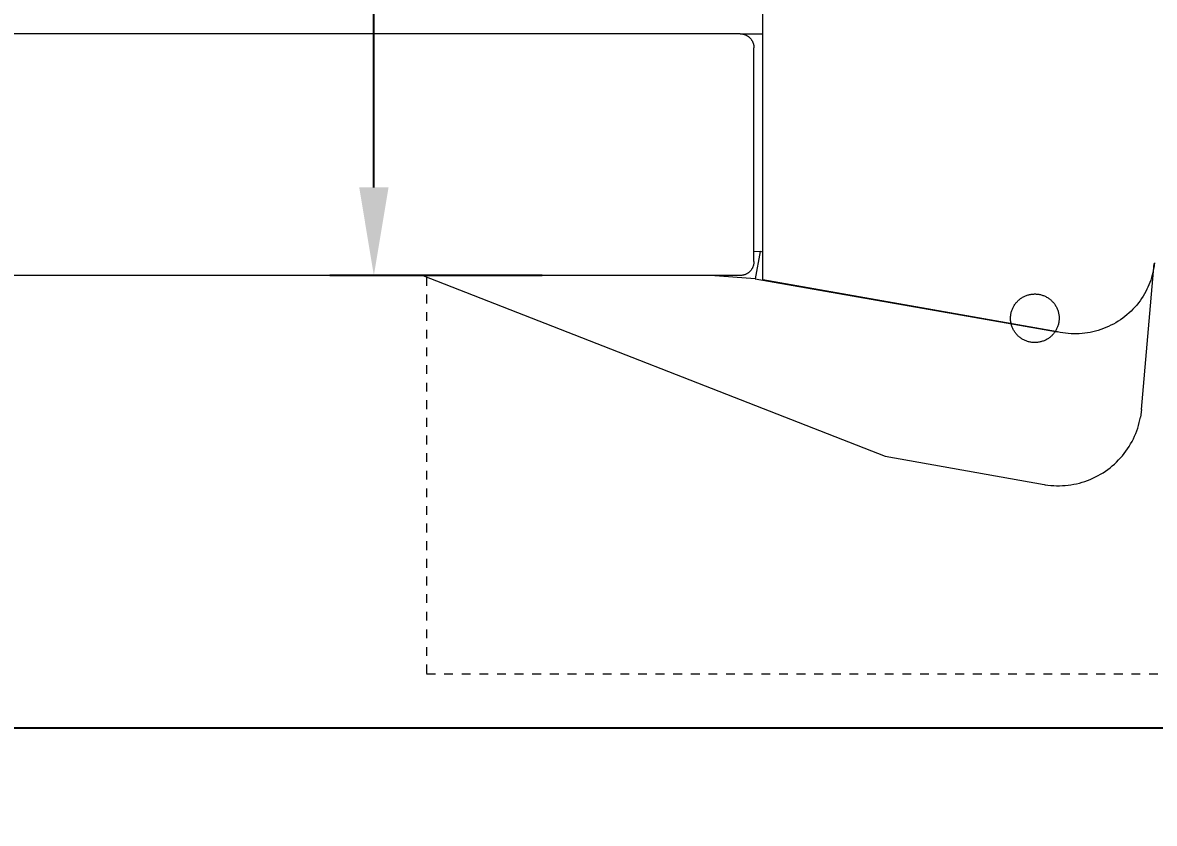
# Model space of a CAD drawing. Header units: inches. Extents: x -8 to 201, y -1 to 136.
# Drawn here: x 101.53 to 114.38, y 46.39 to 55.48 of the extents above; entities that cross this region are included whole.
import ezdxf

# ---------------------------------------------------------------- set-up
doc = ezdxf.new("R2010")
doc.units = ezdxf.units.IN
doc.linetypes.add('HIDDEN', pattern=[1.905, 1.27, -0.635])
for name, color, linetype, lineweight in [('ZANO_R', 7, 'Continuous', 0), ('ZANO_R_przerywana', 250, 'HIDDEN', 0), ('ZANO_W', 1, 'Continuous', 0)]:
    doc.layers.add(name, color=color, linetype=linetype, lineweight=lineweight)
doc.styles.get("Standard").update_dxf_attribs({"font": 'arial.ttf'})
doc.dimstyles.new('amerykanie', dxfattribs={"dimtxt": 50, "dimasz": 50, "dimexe": 0.5, "dimexo": 0.5, "dimgap": 1, "dimtad": 1, "dimdec": 0, "dimzin": 0, "dimlunit": 5, "dimtxsty": 'Standard', "dimcen": 0.09, "dimclrd": 1, "dimclre": 1, "dimclrt": 1, "dimazin": 0, "dimtfac": 1, "dimtdec": 0, "dimtmove": 0, "dimatfit": 3, "dimfxl": 1, "dimtzin": 0, "dimarcsym": 1})

# ---------------------------------------------------------------- blocks, each defined once
blk = doc.blocks.new('*D484')
at = {"layer": 'ZANO_W', "color": 1, "lineweight": -2}
for p, q in [((107.429, 75.063), (105.02, 75.063)), ((105.52, 53.608), (105.52, 74.063)), ((107.429, 52.608), (105.02, 52.608))]:
    blk.add_line(p, q, dxfattribs=at)
at = {"layer": 'ZANO_W', "color": 1}
for points in [[(105.687, 74.063), (105.354, 74.063), (105.52, 75.063)], [(105.354, 53.608), (105.687, 53.608), (105.52, 52.608)]]:
    blk.add_solid(points, dxfattribs=at)
at = {"layer": 'ZANO_W', "color": 1, "insert": (104.18, 63.836), "char_height": 1.625, "attachment_point": 5, "rotation": 90}
blk.add_mtext('22 7/16', dxfattribs=at)
blk = doc.blocks.new('*D486')
at = {"layer": 'ZANO_W', "color": 1, "lineweight": -2}
for p, q in [((-4.32, 56.506), (-4.32, 46.973)), ((125.601, 56.506), (125.601, 46.973)), ((-3.32, 47.473), (124.601, 47.473))]:
    blk.add_line(p, q, dxfattribs=at)
at = {"layer": 'ZANO_W', "color": 1}
for points in [[(-3.32, 47.64), (-3.32, 47.306), (-4.32, 47.473)], [(124.601, 47.306), (124.601, 47.64), (125.601, 47.473)]]:
    blk.add_solid(points, dxfattribs=at)
at = {"layer": 'ZANO_W', "color": 1, "insert": (60.64, 48.813), "char_height": 1.625, "attachment_point": 5}
blk.add_mtext('129 15/16', dxfattribs=at)

msp = doc.modelspace()

# ---------------------------------------------------------------- linework, layer by layer
at = {"layer": 'ZANO_R'}
for p, q in [((109.93384, 52.55836), (109.93384, 61.40144)), ((109.67578, 55.35093), (24.46952, 55.35093)), ((109.67578, 55.35093), (109.93384, 55.35093)), ((109.67578, 55.35093), (109.68116, 55.35084)), ((109.68116, 55.35084), (109.68653, 55.35056)), ((109.68653, 55.35056), (109.69189, 55.3501)), ((109.69189, 55.3501), (109.69723, 55.34946)), ((109.69723, 55.34946), (109.70254, 55.34864)), ((109.70254, 55.34864), (109.70782, 55.34763)), ((109.70782, 55.34763), (109.71307, 55.34645)), ((109.71307, 55.34645), (109.71827, 55.34509)), ((109.71827, 55.34509), (109.72342, 55.34355)), ((109.72342, 55.34355), (109.72852, 55.34183)), ((109.72852, 55.34183), (109.73356, 55.33995)), ((109.73356, 55.33995), (109.73852, 55.33789)), ((109.73852, 55.33789), (109.74342, 55.33566)), ((109.74342, 55.33566), (109.74824, 55.33327)), ((109.74824, 55.33327), (109.75297, 55.33072)), ((109.75297, 55.33072), (109.75761, 55.328)), ((109.75761, 55.328), (109.76216, 55.32513)), ((109.76216, 55.32513), (109.7666, 55.3221)), ((109.7666, 55.3221), (109.77094, 55.31893)), ((109.77094, 55.31893), (109.77517, 55.3156)), ((109.77517, 55.3156), (109.77928, 55.31214)), ((109.77928, 55.31214), (109.78327, 55.30854)), ((109.78327, 55.30854), (109.78714, 55.3048)), ((109.78714, 55.3048), (109.79088, 55.30093)), ((109.79088, 55.30093), (109.79448, 55.29694)), ((109.79448, 55.29694), (109.79795, 55.29283)), ((109.79795, 55.29283), (109.80127, 55.2886)), ((109.80127, 55.2886), (109.80444, 55.28426)), ((109.80444, 55.28426), (109.80747, 55.27981)), ((109.80747, 55.27981), (109.81034, 55.27527)), ((109.81034, 55.27527), (109.81306, 55.27063)), ((109.81306, 55.27063), (109.81561, 55.26589)), ((109.81561, 55.26589), (109.818, 55.26108)), ((109.818, 55.26108), (109.82023, 55.25618)), ((109.82023, 55.25618), (109.82229, 55.25121)), ((109.82229, 55.25121), (109.82418, 55.24618)), ((109.82418, 55.24618), (109.82589, 55.24108)), ((109.82589, 55.24108), (109.82743, 55.23593)), ((109.82743, 55.23593), (109.82879, 55.23073)), ((109.82879, 55.23073), (109.82997, 55.22548)), ((109.82997, 55.22548), (109.83098, 55.2202)), ((109.83098, 55.2202), (109.8318, 55.21488)), ((109.8318, 55.21488), (109.83244, 55.20955)), ((109.83244, 55.20955), (109.8329, 55.20419)), ((109.8329, 55.20419), (109.83318, 55.19882)), ((109.83318, 55.19882), (109.83327, 55.19344)), ((109.83327, 52.76527), (109.83327, 55.19344)), ((109.83327, 52.88384), (109.90299, 52.87864)), ((109.90299, 52.87864), (109.84843, 52.57001)), ((109.93384, 52.87322), (109.90299, 52.87864)), ((109.79088, 52.65777), (109.78714, 52.65391)), ((109.79448, 52.66177), (109.79088, 52.65777)), ((109.79795, 52.66588), (109.79448, 52.66177)), ((109.80127, 52.67011), (109.79795, 52.66588)), ((109.80444, 52.67445), (109.80127, 52.67011)), ((109.80747, 52.67889), (109.80444, 52.67445)), ((109.81034, 52.68344), (109.80747, 52.67889)), ((109.81306, 52.68808), (109.81034, 52.68344)), ((109.81561, 52.69281), (109.81306, 52.68808)), ((109.818, 52.69763), (109.81561, 52.69281)), ((109.82023, 52.70252), (109.818, 52.69763)), ((109.82229, 52.70749), (109.82023, 52.70252)), ((109.82418, 52.71253), (109.82229, 52.70749)), ((109.82589, 52.71763), (109.82418, 52.71253)), ((109.82743, 52.72278), (109.82589, 52.71763)), ((109.82879, 52.72798), (109.82743, 52.72278)), ((109.82997, 52.73323), (109.82879, 52.72798)), ((109.83098, 52.73851), (109.82997, 52.73323)), ((109.8318, 52.74382), (109.83098, 52.73851)), ((109.83244, 52.74916), (109.8318, 52.74382)), ((109.8329, 52.75452), (109.83244, 52.74916)), ((109.83318, 52.75989), (109.8329, 52.75452)), ((109.83327, 52.76527), (109.83318, 52.75989)), ((114.23153, 51.08626), (114.37672, 52.74571)), ((114.36487, 52.66646), (114.35895, 52.63859)), ((114.36988, 52.69452), (114.36487, 52.66646)), ((114.37398, 52.72272), (114.36988, 52.69452)), ((114.37716, 52.75104), (114.37398, 52.72272)), ((109.67578, 52.60778), (11.61288, 52.60778)), ((106.07589, 52.60778), (111.32068, 50.55907)), ((109.84843, 52.57001), (109.34178, 52.60778)), ((109.68116, 52.60787), (109.67578, 52.60778)), ((109.68653, 52.60815), (109.68116, 52.60787)), ((109.69189, 52.60861), (109.68653, 52.60815)), ((109.69723, 52.60925), (109.69189, 52.60861)), ((109.70254, 52.61007), (109.69723, 52.60925)), ((109.70782, 52.61107), (109.70254, 52.61007)), ((109.71307, 52.61226), (109.70782, 52.61107)), ((109.71827, 52.61362), (109.71307, 52.61226)), ((109.72342, 52.61516), (109.71827, 52.61362)), ((109.72852, 52.61687), (109.72342, 52.61516)), ((109.73356, 52.61876), (109.72852, 52.61687)), ((109.73852, 52.62082), (109.73356, 52.61876)), ((109.74342, 52.62304), (109.73852, 52.62082)), ((109.74824, 52.62544), (109.74342, 52.62304)), ((109.75297, 52.62799), (109.74824, 52.62544)), ((109.75761, 52.63071), (109.75297, 52.62799)), ((109.76216, 52.63358), (109.75761, 52.63071)), ((109.7666, 52.63661), (109.76216, 52.63358)), ((109.77094, 52.63978), (109.7666, 52.63661)), ((109.77517, 52.6431), (109.77094, 52.63978)), ((109.77928, 52.64657), (109.77517, 52.6431)), ((109.78327, 52.65017), (109.77928, 52.64657)), ((109.78714, 52.65391), (109.78327, 52.65017)), ((109.84843, 52.57001), (113.27738, 51.96691)), ((113.27741, 51.9673), (109.93384, 52.55836)), ((114.32634, 52.52943), (114.316, 52.50288)), ((114.33582, 52.55631), (114.32634, 52.52943)), ((114.34442, 52.58348), (114.33582, 52.55631)), ((114.35213, 52.61091), (114.34442, 52.58348)), ((114.35895, 52.63859), (114.35213, 52.61091)), ((114.26618, 52.40043), (114.25003, 52.37373)), ((114.27987, 52.42542), (114.26618, 52.40043)), ((114.29275, 52.45085), (114.27987, 52.42542)), ((114.30479, 52.47667), (114.29275, 52.45085)), ((114.316, 52.50288), (114.30479, 52.47667)), ((112.78751, 52.26907), (112.79271, 52.27704)), ((112.79271, 52.27704), (112.79818, 52.28482)), ((112.79818, 52.28482), (112.80392, 52.29241)), ((112.80392, 52.29241), (112.80991, 52.2998)), ((112.80991, 52.2998), (112.81616, 52.30697)), ((112.81616, 52.30697), (112.82265, 52.31393)), ((112.82265, 52.31393), (112.82938, 52.32066)), ((112.82938, 52.32066), (112.83634, 52.32715)), ((112.83634, 52.32715), (112.84351, 52.33339)), ((112.84351, 52.33339), (112.8509, 52.33939)), ((112.8509, 52.33939), (112.85849, 52.34513)), ((112.85849, 52.34513), (112.86627, 52.3506)), ((112.86627, 52.3506), (112.87424, 52.3558)), ((112.87424, 52.3558), (112.88238, 52.36072)), ((112.88238, 52.36072), (112.89069, 52.36536)), ((112.89069, 52.36536), (112.89915, 52.36971)), ((112.89915, 52.36971), (112.90776, 52.37376)), ((112.90776, 52.37376), (112.9165, 52.37752)), ((112.9165, 52.37752), (112.92537, 52.38097)), ((112.92537, 52.38097), (112.93435, 52.38411)), ((112.93435, 52.38411), (112.94343, 52.38694)), ((112.94343, 52.38694), (112.95261, 52.38945)), ((112.95261, 52.38945), (112.96186, 52.39165)), ((112.96186, 52.39165), (112.97119, 52.39353)), ((112.97119, 52.39353), (112.98058, 52.39508)), ((112.98058, 52.39508), (112.99001, 52.39631)), ((112.99001, 52.39631), (112.99948, 52.39721)), ((112.99948, 52.39721), (113.00898, 52.39778)), ((113.00898, 52.39778), (113.01849, 52.39803)), ((113.01849, 52.39803), (113.02801, 52.39795)), ((113.02801, 52.39795), (113.03751, 52.39754)), ((113.03751, 52.39754), (113.047, 52.3968)), ((113.047, 52.3968), (113.05645, 52.39573)), ((113.05645, 52.39573), (113.06586, 52.39434)), ((113.06586, 52.39434), (113.07522, 52.39263)), ((113.07522, 52.39263), (113.08451, 52.39059)), ((113.08451, 52.39059), (113.09373, 52.38823)), ((113.09373, 52.38823), (113.10286, 52.38556)), ((113.10286, 52.38556), (113.1119, 52.38257)), ((113.1119, 52.38257), (113.12082, 52.37927)), ((113.12082, 52.37927), (113.12963, 52.37567)), ((113.12963, 52.37567), (113.1383, 52.37177)), ((113.1383, 52.37177), (113.14684, 52.36756)), ((113.14684, 52.36756), (113.15522, 52.36307)), ((113.15522, 52.36307), (113.16345, 52.35829)), ((113.16345, 52.35829), (113.1715, 52.35323)), ((113.1715, 52.35323), (113.17938, 52.34789)), ((113.17938, 52.34789), (113.18707, 52.34228)), ((113.18707, 52.34228), (113.19456, 52.33642)), ((113.19456, 52.33642), (113.20184, 52.33029)), ((113.20184, 52.33029), (113.20891, 52.32392)), ((113.20891, 52.32392), (113.21575, 52.31731)), ((113.21575, 52.31731), (113.22236, 52.31047)), ((113.22236, 52.31047), (113.22873, 52.3034)), ((113.22873, 52.3034), (113.23485, 52.29612)), ((113.23485, 52.29612), (113.24072, 52.28863)), ((113.24072, 52.28863), (113.24632, 52.28094)), ((113.24632, 52.28094), (113.25166, 52.27307)), ((113.25166, 52.27307), (113.25672, 52.26501)), ((114.17662, 52.27289), (114.15617, 52.24931)), ((114.19625, 52.29714), (114.17662, 52.27289)), ((114.21504, 52.32206), (114.19625, 52.29714)), ((114.23297, 52.34759), (114.21504, 52.32206)), ((114.25003, 52.37373), (114.23297, 52.34759)), ((112.74552, 52.13433), (112.74609, 52.14383)), ((112.74609, 52.14383), (112.74699, 52.1533)), ((112.74699, 52.1533), (112.74822, 52.16274)), ((112.74822, 52.16274), (112.74978, 52.17212)), ((112.74978, 52.17212), (112.75165, 52.18145)), ((112.75165, 52.18145), (112.75385, 52.19071)), ((112.75385, 52.19071), (112.75637, 52.19988)), ((112.75637, 52.19988), (112.7592, 52.20897)), ((112.7592, 52.20897), (112.76234, 52.21795)), ((112.76234, 52.21795), (112.76579, 52.22681)), ((112.76579, 52.22681), (112.76954, 52.23555)), ((112.76954, 52.23555), (112.7736, 52.24416)), ((112.7736, 52.24416), (112.77795, 52.25262)), ((112.77795, 52.25262), (112.78258, 52.26093)), ((112.78258, 52.26093), (112.78751, 52.26907)), ((113.25672, 52.26501), (113.2615, 52.25678)), ((113.2615, 52.25678), (113.266, 52.2484)), ((113.266, 52.2484), (113.2702, 52.23986)), ((113.2702, 52.23986), (113.2741, 52.23119)), ((113.2741, 52.23119), (113.27771, 52.22238)), ((113.27771, 52.22238), (113.281, 52.21346)), ((113.281, 52.21346), (113.28399, 52.20442)), ((113.28399, 52.20442), (113.28666, 52.19529)), ((113.28666, 52.19529), (113.28902, 52.18607)), ((113.28902, 52.18607), (113.29106, 52.17678)), ((113.29106, 52.17678), (113.29277, 52.16742)), ((113.29277, 52.16742), (113.29416, 52.15801)), ((113.29416, 52.15801), (113.29523, 52.14856)), ((113.29523, 52.14856), (113.29596, 52.13907)), ((114.06672, 52.16238), (114.04257, 52.14262)), ((114.09018, 52.18296), (114.06672, 52.16238)), ((114.11292, 52.20432), (114.09018, 52.18296)), ((114.13493, 52.22645), (114.11292, 52.20432)), ((114.15617, 52.24931), (114.13493, 52.22645)), ((112.74527, 52.12482), (112.74552, 52.13433)), ((112.74535, 52.11531), (112.74527, 52.12482)), ((112.74576, 52.1058), (112.74535, 52.11531)), ((112.7465, 52.09632), (112.74576, 52.1058)), ((112.74757, 52.08686), (112.7465, 52.09632)), ((112.74896, 52.07745), (112.74757, 52.08686)), ((112.75067, 52.06809), (112.74896, 52.07745)), ((112.75271, 52.0588), (112.75067, 52.06809)), ((112.75506, 52.04958), (112.75271, 52.0588)), ((112.75774, 52.04045), (112.75506, 52.04958)), ((112.76072, 52.03142), (112.75774, 52.04045)), ((112.76402, 52.02249), (112.76072, 52.03142)), ((112.76762, 52.01369), (112.76402, 52.02249)), ((113.27594, 52.01806), (113.27218, 52.00932)), ((113.27939, 52.02693), (113.27594, 52.01806)), ((113.28253, 52.03591), (113.27939, 52.02693)), ((113.28536, 52.04499), (113.28253, 52.03591)), ((113.28788, 52.05417), (113.28536, 52.04499)), ((113.29007, 52.06342), (113.28788, 52.05417)), ((113.29195, 52.07275), (113.29007, 52.06342)), ((113.2935, 52.08214), (113.29195, 52.07275)), ((113.29473, 52.09157), (113.2935, 52.08214)), ((113.29563, 52.10104), (113.29473, 52.09157)), ((113.29621, 52.11054), (113.29563, 52.10104)), ((113.29596, 52.13907), (113.29637, 52.12956)), ((113.29646, 52.12005), (113.29621, 52.11054)), ((113.29637, 52.12956), (113.29646, 52.12005)), ((113.82814, 52.01626), (113.79915, 52.00471)), ((113.85672, 52.02879), (113.82814, 52.01626)), ((113.88486, 52.04229), (113.85672, 52.02879)), ((113.91252, 52.05673), (113.88486, 52.04229)), ((113.93967, 52.07212), (113.91252, 52.05673)), ((113.96628, 52.08842), (113.93967, 52.07212)), ((113.99232, 52.10561), (113.96628, 52.08842)), ((114.01776, 52.12369), (113.99232, 52.10561)), ((114.04257, 52.14262), (114.01776, 52.12369)), ((112.77153, 52.00501), (112.76762, 52.01369)), ((112.77573, 51.99647), (112.77153, 52.00501)), ((112.78022, 51.98809), (112.77573, 51.99647)), ((112.785, 51.97986), (112.78022, 51.98809)), ((112.79007, 51.97181), (112.785, 51.97986)), ((112.7954, 51.96393), (112.79007, 51.97181)), ((112.80101, 51.95624), (112.7954, 51.96393)), ((112.80687, 51.94875), (112.80101, 51.95624)), ((112.813, 51.94147), (112.80687, 51.94875)), ((112.81937, 51.9344), (112.813, 51.94147)), ((112.82598, 51.92756), (112.81937, 51.9344)), ((112.83282, 51.92095), (112.82598, 51.92756)), ((112.83989, 51.91458), (112.83282, 51.92095)), ((112.84717, 51.90846), (112.83989, 51.91458)), ((112.85466, 51.90259), (112.84717, 51.90846)), ((112.86235, 51.89698), (112.85466, 51.90259)), ((112.87022, 51.89165), (112.86235, 51.89698)), ((112.87828, 51.88658), (112.87022, 51.89165)), ((112.8865, 51.8818), (112.87828, 51.88658)), ((113.16749, 51.88907), (113.15934, 51.88415)), ((113.17545, 51.89427), (113.16749, 51.88907)), ((113.18324, 51.89975), (113.17545, 51.89427)), ((113.19083, 51.90548), (113.18324, 51.89975)), ((113.19821, 51.91148), (113.19083, 51.90548)), ((113.20539, 51.91773), (113.19821, 51.91148)), ((113.21235, 51.92422), (113.20539, 51.91773)), ((113.21907, 51.93094), (113.21235, 51.92422)), ((113.22557, 51.9379), (113.21907, 51.93094)), ((113.23181, 51.94507), (113.22557, 51.9379)), ((113.23781, 51.95246), (113.23181, 51.94507)), ((113.24355, 51.96005), (113.23781, 51.95246)), ((113.24902, 51.96783), (113.24355, 51.96005)), ((113.25422, 51.9758), (113.24902, 51.96783)), ((113.25914, 51.98394), (113.25422, 51.9758)), ((113.26378, 51.99225), (113.25914, 51.98394)), ((113.26813, 52.00071), (113.26378, 51.99225)), ((113.27218, 52.00932), (113.26813, 52.00071)), ((113.27738, 51.96691), (113.27744, 51.9673)), ((113.30796, 51.9607), (113.27738, 51.96691)), ((113.33873, 51.95554), (113.30796, 51.9607)), ((113.36967, 51.95142), (113.33873, 51.95554)), ((113.40072, 51.94837), (113.36967, 51.95142)), ((113.43187, 51.94637), (113.40072, 51.94837)), ((113.46306, 51.94543), (113.43187, 51.94637)), ((113.49426, 51.94556), (113.46306, 51.94543)), ((113.52545, 51.94676), (113.49426, 51.94556)), ((113.55657, 51.94901), (113.52545, 51.94676)), ((113.5876, 51.95232), (113.55657, 51.94901)), ((113.6185, 51.95669), (113.5876, 51.95232)), ((113.64923, 51.96211), (113.6185, 51.95669)), ((113.67976, 51.96858), (113.64923, 51.96211)), ((113.71005, 51.97608), (113.67976, 51.96858)), ((113.74007, 51.98461), (113.71005, 51.97608)), ((113.76978, 51.99416), (113.74007, 51.98461)), ((113.79915, 52.00471), (113.76978, 51.99416)), ((112.89489, 51.87731), (112.8865, 51.8818)), ((112.90342, 51.87311), (112.89489, 51.87731)), ((112.9121, 51.8692), (112.90342, 51.87311)), ((112.92091, 51.8656), (112.9121, 51.8692)), ((112.92983, 51.8623), (112.92091, 51.8656)), ((112.93886, 51.85931), (112.92983, 51.8623)), ((112.94799, 51.85664), (112.93886, 51.85931)), ((112.95721, 51.85428), (112.94799, 51.85664)), ((112.96651, 51.85225), (112.95721, 51.85428)), ((112.97586, 51.85053), (112.96651, 51.85225)), ((112.98528, 51.84914), (112.97586, 51.85053)), ((112.99473, 51.84808), (112.98528, 51.84914)), ((113.00422, 51.84734), (112.99473, 51.84808)), ((113.01372, 51.84693), (113.00422, 51.84734)), ((113.02324, 51.84684), (113.01372, 51.84693)), ((113.03275, 51.84709), (113.02324, 51.84684)), ((113.04224, 51.84766), (113.03275, 51.84709)), ((113.05171, 51.84857), (113.04224, 51.84766)), ((113.06115, 51.84979), (113.05171, 51.84857)), ((113.07054, 51.85135), (113.06115, 51.84979)), ((113.07986, 51.85322), (113.07054, 51.85135)), ((113.08912, 51.85542), (113.07986, 51.85322)), ((113.0983, 51.85793), (113.08912, 51.85542)), ((113.10738, 51.86077), (113.0983, 51.85793)), ((113.11636, 51.86391), (113.10738, 51.86077)), ((113.12523, 51.86736), (113.11636, 51.86391)), ((113.13397, 51.87111), (113.12523, 51.86736)), ((113.14258, 51.87517), (113.13397, 51.87111)), ((113.15104, 51.87951), (113.14258, 51.87517)), ((113.15934, 51.88415), (113.15104, 51.87951)), ((114.21383, 50.96933), (114.22021, 51.00136)), ((114.23153, 51.08626), (114.22021, 51.00136)), ((114.17744, 50.84397), (114.18815, 50.87482)), ((114.18815, 50.87482), (114.19779, 50.90602)), ((114.19779, 50.90602), (114.20636, 50.93754)), ((114.20636, 50.93754), (114.21383, 50.96933)), ((114.12419, 50.72479), (114.13904, 50.75388)), ((114.13904, 50.75388), (114.15287, 50.78346)), ((114.15287, 50.78346), (114.16567, 50.8135)), ((114.16567, 50.8135), (114.17744, 50.84397)), ((114.03549, 50.58792), (114.0551, 50.61404)), ((114.0551, 50.61404), (114.07379, 50.64082)), ((114.07379, 50.64082), (114.09155, 50.66822)), ((114.09155, 50.66822), (114.10836, 50.69622)), ((114.10836, 50.69622), (114.12419, 50.72479)), ((111.32068, 50.55907), (113.12587, 50.23513)), ((113.92467, 50.46825), (113.94846, 50.49063)), ((113.94846, 50.49063), (113.97146, 50.51382)), ((113.97146, 50.51382), (113.99365, 50.53778)), ((113.99365, 50.53778), (114.015, 50.56249)), ((114.015, 50.56249), (114.03549, 50.58792)), ((113.7387, 50.33624), (113.76713, 50.3523)), ((113.76713, 50.3523), (113.795, 50.36933)), ((113.795, 50.36933), (113.82227, 50.38731)), ((113.82227, 50.38731), (113.8489, 50.40621)), ((113.8489, 50.40621), (113.87486, 50.42602)), ((113.87486, 50.42602), (113.90013, 50.44671)), ((113.90013, 50.44671), (113.92467, 50.46825)), ((113.12587, 50.23513), (113.13794, 50.23314)), ((113.13794, 50.23314), (113.17028, 50.22859)), ((113.17028, 50.22859), (113.20276, 50.22516)), ((113.20276, 50.22516), (113.23533, 50.22285)), ((113.23533, 50.22285), (113.26797, 50.22166)), ((113.26797, 50.22166), (113.30063, 50.22159)), ((113.30063, 50.22159), (113.33327, 50.22264)), ((113.33327, 50.22264), (113.36585, 50.22482)), ((113.36585, 50.22482), (113.39834, 50.22812)), ((113.39834, 50.22812), (113.4307, 50.23253)), ((113.4307, 50.23253), (113.46289, 50.23806)), ((113.46289, 50.23806), (113.49487, 50.24468)), ((113.49487, 50.24468), (113.5266, 50.25241)), ((113.5266, 50.25241), (113.55805, 50.26122)), ((113.55805, 50.26122), (113.58917, 50.27111)), ((113.58917, 50.27111), (113.61994, 50.28206)), ((113.61994, 50.28206), (113.65031, 50.29407)), ((113.65031, 50.29407), (113.68025, 50.30711)), ((113.68025, 50.30711), (113.70972, 50.32117)), ((113.70972, 50.32117), (113.7387, 50.33624))]:
    msp.add_line(p, q, dxfattribs=at)
at = {"layer": 'ZANO_R_przerywana', "ltscale": 0.05}
for p, q in [((106.11791, 52.59137), (106.11791, 48.08682)), ((106.11791, 48.08682), (119.89805, 48.08682))]:
    msp.add_line(p, q, dxfattribs=at)

# ---------------------------------------------------------------- dimensions: what is measured, and where the dimension line sits
at = {"layer": 'ZANO_W'}
dim = msp.add_linear_dim(base=(105.52019, 75.06334), p1=(107.92912, 52.60778), p2=(107.92912, 75.06334), angle=90, dimstyle='amerykanie', override={"dimtxt": 1.625, "dimasz": 1, "dimgap": 0.5, "dimdec": 4, "dimaunit": 1, "dimadec": 1, "dimtdec": 4, "dimtmove": 1, "dimfrac": 2}, dxfattribs=at)
dim.commit()
dim.dimension.update_dxf_attribs({"geometry": '*D484', "text_midpoint": (104.17998, 63.83556)})
dim = msp.add_linear_dim(base=(125.60097, 47.47285), p1=(-4.32033, 57.00573), p2=(125.60097, 57.00638), dimstyle='amerykanie', override={"dimtxt": 1.625, "dimasz": 1, "dimgap": 0.5, "dimdec": 4, "dimaunit": 1, "dimadec": 1, "dimtdec": 4, "dimtmove": 1, "dimfrac": 2}, dxfattribs=at)
dim.commit()
dim.dimension.update_dxf_attribs({"geometry": '*D486', "text_midpoint": (60.64032, 48.81307)})

doc.saveas('drawing.dxf')
